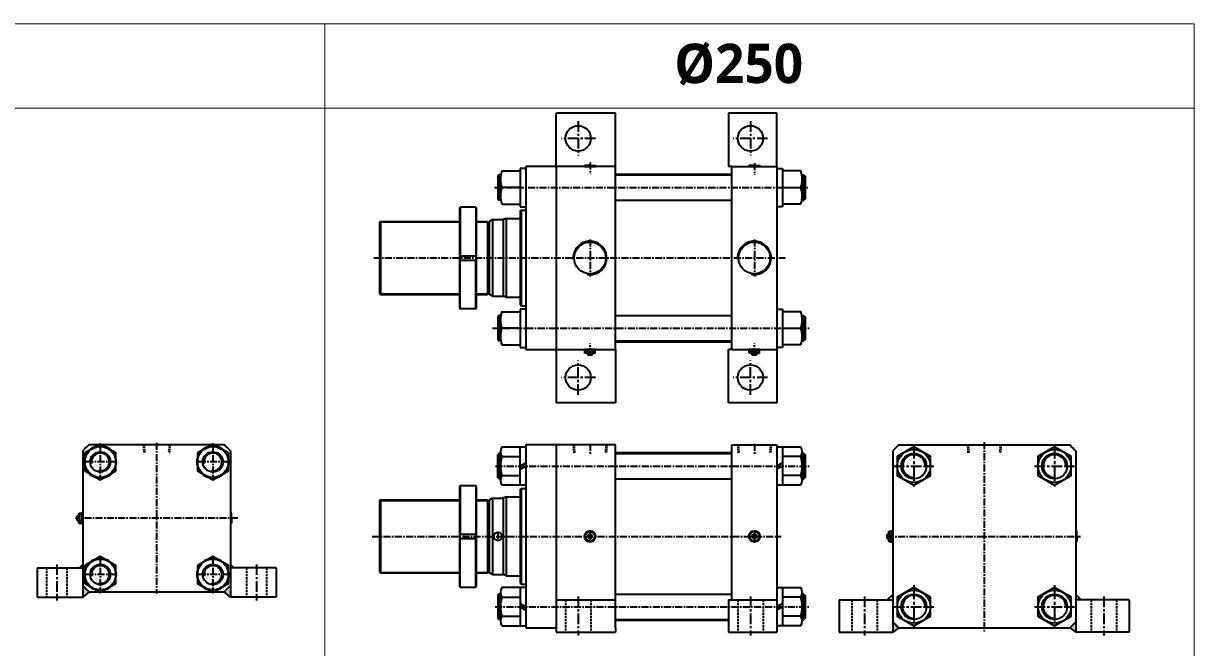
# Model space of a CAD drawing. Extents: x -819 to 29893, y -8942 to 3511.
# Drawn here: x 5022 to 7103, y 1047 to 2156 of the extents above; entities that cross this region are included whole.
import ezdxf

# ---------------------------------------------------------------- set-up
doc = ezdxf.new("R2010")
doc.units = 0
doc.header["$LTSCALE"] = 10
doc.header["$MEASUREMENT"] = 0
for name, pattern in [('CENTER', [2, 1.25, -0.25, 0.25, -0.25]), ('CENTERX2', [4, 2.5, -0.5, 0.5, -0.5]), ('HIDDEN', [0.375, 0.25, -0.125]), ('HIDDENX2', [0.75, 0.5, -0.25])]:
    doc.linetypes.add(name, pattern=pattern)
doc.layers.get('0').update_dxf_attribs({"linetype": 'CONTINUOUS'})
for name, color, linetype in [('CEN', 1, 'CENTERX2'), ('HID', 2, 'HIDDENX2'), ('ML', 7, 'CONTINUOUS')]:
    doc.layers.add(name, color=color, linetype=linetype)
doc.styles.add('문자', font='romans.shx')

msp = doc.modelspace()

# ---------------------------------------------------------------- hatches: boundary and pattern name
at = {"layer": 'ML'}
h = msp.add_hatch(color=256, dxfattribs=at)
h.paths.add_polyline_path([(5389.7, 1194.6), (5389.7, 1188.6), (5395.7, 1188.6)])
h.paths.add_polyline_path([(5389.7, 1156.9, -0.022376), (5378.5, 1145.6), (5389.7, 1136.6)])
h.paths.add_polyline_path([(5127.7, 1156.9), (5127.7, 1136.6), (5138.9, 1145.6, -0.022376)])
h.paths.add_polyline_path([(5127.7, 1194.6), (5121.7, 1188.6), (5127.7, 1188.6)])
h = msp.add_hatch(color=256, dxfattribs=at)
h.paths.add_polyline_path([(6891.6, 1141.3), (6891.6, 1131.3), (6901.6, 1131.3)])
h.paths.add_polyline_path([(6891.6, 1092.3, -0.01671), (6881.1, 1081.8), (6891.6, 1074.3)])
h.paths.add_polyline_path([(6577.1, 1081.8, -0.01671), (6566.6, 1092.3), (6566.6, 1074.3)])
h.paths.add_polyline_path([(6566.6, 1141.3), (6556.6, 1131.3), (6566.6, 1131.3)])

# ---------------------------------------------------------------- linework, layer by layer
at = {"layer": 'CEN', "color": 1, "linetype": 'CENTER', "ltscale": 1.5}
for p, q in [((6007.7, 1982.1), (6007.7, 1921.1)), ((6313.7, 1982.1), (6313.7, 1921.1)), ((6038.2, 1951.6), (5977.2, 1951.6)), ((6344.2, 1951.6), (6283.2, 1951.6)), ((6007.7, 1496.1), (6007.7, 1557.1)), ((6313.7, 1496.1), (6313.7, 1557.1)), ((6038.2, 1526.6), (5977.2, 1526.6)), ((6344.2, 1526.6), (6283.2, 1526.6)), ((5081.2, 1194.6), (5081.2, 1130.6)), ((5436.2, 1194.6), (5436.2, 1130.6)), ((6007.7, 1137.3), (6007.7, 1068.3)), ((6313.7, 1137.3), (6313.7, 1068.3)), ((6516.6, 1137.3), (6516.6, 1068.3)), ((6941.6, 1137.3), (6941.6, 1068.3))]:
    msp.add_line(p, q, dxfattribs=at)
at = {"layer": 'CEN', "color": 7, "linetype": 'Continuous', "ltscale": 1.5}
msp.add_line((6274.7, 1131.3), (6274.7, 1074.3), dxfattribs=at)
at = {"layer": 'HID', "color": 6, "linetype": 'HIDDEN', "ltscale": 1.5}
for p, q in [((5063.2, 1188.6), (5063.2, 1136.6)), ((5099.2, 1188.6), (5099.2, 1136.6)), ((5418.2, 1188.6), (5418.2, 1136.6)), ((5454.2, 1188.6), (5454.2, 1136.6)), ((5985.2, 1131.3), (5985.2, 1074.3)), ((6030.2, 1131.3), (6030.2, 1074.3)), ((6291.2, 1131.3), (6291.2, 1074.3)), ((6336.2, 1131.3), (6336.2, 1074.3)), ((6494.1, 1131.3), (6494.1, 1074.3)), ((6539.1, 1131.3), (6539.1, 1074.3)), ((6919.1, 1131.3), (6919.1, 1074.3)), ((6964.1, 1131.3), (6964.1, 1074.3))]:
    msp.add_line(p, q, dxfattribs=at)
at = {"layer": 'ML'}
for p, q in [((6073.7, 1996.6), (5968.7, 1996.6)), ((5968.7, 1901.6), (5968.7, 1996.6)), ((6073.7, 1901.6), (6073.7, 1996.6)), ((6360.7, 1996.6), (6274.7, 1996.6)), ((6274.7, 1996.6), (6274.7, 1901.6)), ((6360.7, 1901.6), (6360.7, 1996.6)), ((5872.2, 1893.6), (5904.7, 1893.6)), ((5904.7, 1898.1), (5904.7, 1830.1)), ((5914.7, 1898.1), (5904.7, 1898.1)), ((6073.7, 1901.6), (5914.7, 1901.6)), ((5914.7, 1901.6), (5914.7, 1576.6)), ((5968.7, 1901.6), (5968.7, 1576.6)), ((6018.7, 1902.6), (6019.7, 1903.6)), ((6018.7, 1902.6), (6018.7, 1901.6)), ((6018.7, 1902.6), (6024.3, 1902.6)), ((6018.7, 1901.6), (6038.7, 1901.6)), ((6018.7, 1901.6), (6038.7, 1901.6)), ((6028.7, 1903.6), (6019.7, 1903.6)), ((6024.3, 1903.6), (6024.3, 1901.6)), ((6028.7, 1903.6), (6037.7, 1903.6)), ((6033, 1903.6), (6033, 1901.6)), ((6038.7, 1902.6), (6033, 1902.6)), ((6038.7, 1902.6), (6037.7, 1903.6)), ((6038.7, 1902.6), (6038.7, 1901.6)), ((6073.7, 1576.6), (6073.7, 1901.6)), ((6280.7, 1901.6), (6274.7, 1901.6)), ((6280.7, 1576.6), (6280.7, 1901.6)), ((6280.7, 1901.6), (6360.7, 1901.6)), ((6310.7, 1902.6), (6311.7, 1903.6)), ((6310.7, 1902.6), (6310.7, 1901.6)), ((6310.7, 1902.6), (6316.3, 1902.6)), ((6310.7, 1901.6), (6330.7, 1901.6)), ((6310.7, 1901.6), (6330.7, 1901.6)), ((6320.7, 1903.6), (6311.7, 1903.6)), ((6316.3, 1903.6), (6316.3, 1901.6)), ((6320.7, 1903.6), (6329.7, 1903.6)), ((6325, 1903.6), (6325, 1901.6)), ((6330.7, 1902.6), (6325, 1902.6)), ((6330.7, 1902.6), (6329.7, 1903.6)), ((6330.7, 1902.6), (6330.7, 1901.6)), ((6360.7, 1901.6), (6360.7, 1576.6)), ((6360.7, 1898.1), (6370.7, 1898.1)), ((6370.7, 1898.1), (6370.7, 1830.1)), ((6403.2, 1893.6), (6370.7, 1893.6)), ((5866.9, 1886.6), (5864.7, 1884.4)), ((5864.7, 1884.4), (5864.7, 1843.9)), ((5866.9, 1886.6), (5866.9, 1841.6)), ((5870.4, 1886.6), (5866.9, 1886.6)), ((5869.7, 1878.9), (5869.7, 1849.4)), ((6073.7, 1888.1), (6280.7, 1888.1)), ((6405, 1886.6), (6408.4, 1886.6)), ((6405.7, 1878.9), (6405.7, 1849.4)), ((6408.4, 1886.6), (6408.4, 1841.6)), ((6408.4, 1886.6), (6410.7, 1884.4)), ((6410.7, 1884.4), (6410.7, 1843.9)), ((5904.7, 1864.1), (5872.2, 1864.1)), ((6370.7, 1864.1), (6403.2, 1864.1)), ((5864.7, 1843.9), (5866.9, 1841.6)), ((5870.4, 1841.6), (5866.9, 1841.6)), ((5872.2, 1834.7), (5904.7, 1834.7)), ((6403.2, 1834.7), (6370.7, 1834.7)), ((6405, 1841.6), (6408.4, 1841.6)), ((6410.7, 1843.9), (6408.4, 1841.6)), ((5796.8, 1828.1), (5797.8, 1829.1)), ((5796.8, 1828.1), (5796.8, 1650.1)), ((5797.8, 1829.1), (5797.8, 1743.1)), ((5825.8, 1829.1), (5797.8, 1829.1)), ((5825.8, 1829.1), (5825.8, 1743.1)), ((5825.8, 1829.1), (5826.8, 1828.1)), ((5826.8, 1650.1), (5826.8, 1828.1)), ((5904.7, 1830.1), (5914.7, 1830.1)), ((5904.7, 1822.6), (5906.2, 1824.1)), ((5904.7, 1822.6), (5904.7, 1655.6)), ((5906.2, 1824.1), (5906.2, 1654.1)), ((5906.2, 1824.1), (5914.7, 1824.1)), ((6370.7, 1830.1), (6360.7, 1830.1)), ((5654.7, 1802.6), (5656.2, 1804.1)), ((5654.7, 1802.6), (5654.7, 1675.6)), ((5656.2, 1804.1), (5656.2, 1674.1)), ((5656.2, 1804.1), (5796.8, 1804.1)), ((5826.8, 1804.1), (5846.7, 1804.1)), ((5846.7, 1804.1), (5846.7, 1674.1)), ((5846.7, 1802.6), (5849.7, 1802.6)), ((5855.7, 1807.1), (5849.7, 1803.7)), ((5849.7, 1803.7), (5849.7, 1674.6)), ((5855.7, 1807.1), (5855.7, 1671.1)), ((5855.7, 1807.1), (5874.7, 1807.1)), ((5879.7, 1809.1), (5874.7, 1807.1)), ((5874.7, 1807.1), (5874.7, 1671.1)), ((5879.7, 1809.1), (5879.7, 1669.1)), ((5879.7, 1809.1), (5904.7, 1809.1)), ((5796.8, 1743.1), (5826.8, 1743.1)), ((5796.8, 1735.1), (5826.8, 1735.1)), ((5797.8, 1649.1), (5797.8, 1735.1)), ((5825.8, 1649.1), (5825.8, 1735.1)), ((5654.7, 1675.6), (5656.2, 1674.1)), ((5656.2, 1674.1), (5796.8, 1674.1)), ((5826.8, 1674.1), (5846.7, 1674.1)), ((5846.7, 1675.6), (5849.7, 1675.6)), ((5855.7, 1671.1), (5849.7, 1674.6)), ((5855.7, 1671.1), (5874.7, 1671.1)), ((5879.7, 1669.1), (5874.7, 1671.1)), ((5879.7, 1669.1), (5904.7, 1669.1)), ((5796.8, 1650.1), (5797.8, 1649.1)), ((5797.8, 1649.1), (5825.8, 1649.1)), ((5825.8, 1649.1), (5826.8, 1650.1)), ((5904.7, 1655.6), (5906.2, 1654.1)), ((5904.7, 1648.1), (5904.7, 1580.1)), ((5914.7, 1648.1), (5904.7, 1648.1)), ((5906.2, 1654.1), (5914.7, 1654.1)), ((6360.7, 1648.1), (6370.7, 1648.1)), ((6370.7, 1648.1), (6370.7, 1580.1)), ((5866.9, 1636.6), (5864.7, 1634.4)), ((5864.7, 1634.4), (5864.7, 1593.9)), ((5866.9, 1636.6), (5866.9, 1591.6)), ((5870.4, 1636.6), (5866.9, 1636.6)), ((5869.7, 1628.9), (5869.7, 1599.4)), ((5872.2, 1643.6), (5904.7, 1643.6)), ((6403.2, 1643.6), (6370.7, 1643.6)), ((6405, 1636.6), (6408.4, 1636.6)), ((6405.7, 1628.9), (6405.7, 1599.4)), ((6408.4, 1636.6), (6408.4, 1591.6)), ((6408.4, 1636.6), (6410.7, 1634.4)), ((6410.7, 1634.4), (6410.7, 1593.9)), ((5904.7, 1614.1), (5872.2, 1614.1)), ((6370.7, 1614.1), (6403.2, 1614.1)), ((5864.7, 1593.9), (5866.9, 1591.6)), ((5870.4, 1591.6), (5866.9, 1591.6)), ((5872.2, 1584.7), (5904.7, 1584.7)), ((6073.7, 1590.1), (6280.7, 1590.1)), ((6403.2, 1584.7), (6370.7, 1584.7)), ((6405, 1591.6), (6408.4, 1591.6)), ((6410.7, 1593.9), (6408.4, 1591.6)), ((5904.7, 1580.1), (5914.7, 1580.1)), ((5914.7, 1576.6), (6073.7, 1576.6)), ((5968.7, 1576.6), (5968.7, 1481.6)), ((6018.7, 1575.1), (6018.7, 1576.6)), ((6038.7, 1576.6), (6018.7, 1576.6)), ((6019.2, 1574.6), (6018.7, 1575.1)), ((6019.2, 1574.6), (6028.7, 1574.6)), ((6019.7, 1570.1), (6019.7, 1574.6)), ((6020.2, 1569.6), (6019.7, 1570.1)), ((6037.7, 1570.1), (6019.7, 1570.1)), ((6028.7, 1569.6), (6020.2, 1569.6)), ((6021, 1570.1), (6021, 1574.6)), ((6024.7, 1567.2), (6024.7, 1569.6)), ((6032.7, 1567.2), (6024.7, 1567.2)), ((6025.2, 1566.6), (6024.7, 1567.2)), ((6025, 1570.1), (6025, 1574.6)), ((6032.1, 1566.6), (6025.2, 1566.6)), ((6038.2, 1574.6), (6028.7, 1574.6)), ((6037.2, 1569.6), (6028.7, 1569.6)), ((6032.7, 1567.2), (6032.1, 1566.6)), ((6032.3, 1570.1), (6032.3, 1574.6)), ((6032.7, 1569.6), (6032.7, 1567.2)), ((6036.4, 1570.1), (6036.4, 1574.6)), ((6037.2, 1569.6), (6037.7, 1570.1)), ((6037.7, 1570.1), (6037.7, 1574.6)), ((6038.2, 1574.6), (6038.7, 1575.1)), ((6038.7, 1575.1), (6038.7, 1576.6)), ((6073.7, 1576.6), (6073.7, 1481.6)), ((6274.7, 1481.6), (6274.7, 1576.6)), ((6280.7, 1576.6), (6274.7, 1576.6)), ((6280.7, 1576.6), (6360.7, 1576.6)), ((6310.7, 1575.1), (6310.7, 1576.6)), ((6330.7, 1576.6), (6310.7, 1576.6)), ((6311.2, 1574.6), (6310.7, 1575.1)), ((6311.2, 1574.6), (6320.7, 1574.6)), ((6311.7, 1570.1), (6311.7, 1574.6)), ((6312.2, 1569.6), (6311.7, 1570.1)), ((6329.7, 1570.1), (6311.7, 1570.1)), ((6320.7, 1569.6), (6312.2, 1569.6)), ((6313, 1570.1), (6313, 1574.6)), ((6316.7, 1567.2), (6316.7, 1569.6)), ((6324.7, 1567.2), (6316.7, 1567.2)), ((6317.2, 1566.6), (6316.7, 1567.2)), ((6317, 1570.1), (6317, 1574.6)), ((6324.1, 1566.6), (6317.2, 1566.6)), ((6330.2, 1574.6), (6320.7, 1574.6)), ((6329.2, 1569.6), (6320.7, 1569.6)), ((6324.7, 1567.2), (6324.1, 1566.6)), ((6324.3, 1570.1), (6324.3, 1574.6)), ((6324.7, 1569.6), (6324.7, 1567.2)), ((6328.4, 1570.1), (6328.4, 1574.6)), ((6329.2, 1569.6), (6329.7, 1570.1)), ((6329.7, 1570.1), (6329.7, 1574.6)), ((6330.2, 1574.6), (6330.7, 1575.1)), ((6330.7, 1575.1), (6330.7, 1576.6)), ((6370.7, 1580.1), (6360.7, 1580.1)), ((6360.7, 1576.6), (6360.7, 1481.6)), ((6073.7, 1481.6), (5968.7, 1481.6)), ((6360.7, 1481.6), (6274.7, 1481.6)), ((5127.7, 1396.4), (5127.7, 1156.9)), ((5127.7, 1396.4), (5127.7, 1136.6)), ((5138.9, 1407.6), (5157.4, 1407.6)), ((5160, 1407.6), (5357.4, 1407.6)), ((5360, 1407.6), (5378.5, 1407.6)), ((5389.7, 1396.4), (5389.7, 1156.9)), ((5389.7, 1396.4), (5389.7, 1136.6)), ((5869.7, 1343.8), (5869.7, 1394.8)), ((5872.2, 1403.3), (5914.7, 1403.3)), ((5904.7, 1335.3), (5904.7, 1403.3)), ((6073.7, 1406.8), (5914.7, 1406.8)), ((5914.7, 1406.8), (5914.7, 1081.8)), ((5968.7, 1406.8), (5968.7, 1081.8)), ((6073.7, 1406.8), (5968.7, 1406.8)), ((6073.7, 1081.8), (6073.7, 1406.8)), ((6280.7, 1131.3), (6280.7, 1406.8)), ((6280.7, 1406.8), (6360.7, 1406.8)), ((6360.7, 1406.8), (6360.7, 1081.8)), ((6360.7, 1403.3), (6403.2, 1403.3)), ((6370.7, 1403.3), (6370.7, 1335.3)), ((6405.7, 1394.8), (6405.7, 1343.8)), ((6566.6, 1396.3), (6566.6, 1092.3)), ((6566.6, 1396.3), (6566.6, 1074.3)), ((6577.1, 1406.8), (6881.1, 1406.8)), ((6891.6, 1396.3), (6891.6, 1092.3)), ((6891.6, 1396.3), (6891.6, 1074.3)), ((5864.7, 1389.5), (5866.9, 1391.8)), ((5864.7, 1349), (5864.7, 1389.5)), ((5866.9, 1346.8), (5866.9, 1391.8)), ((5869.7, 1391.8), (5866.9, 1391.8)), ((5872.2, 1386.3), (5904.7, 1386.3)), ((5904.7, 1369.3), (5914.7, 1375.1)), ((6073.7, 1393.3), (6280.7, 1393.3)), ((6370.7, 1375.1), (6360.7, 1369.3)), ((6403.2, 1386.3), (6370.7, 1386.3)), ((6405.7, 1391.8), (6408.4, 1391.8)), ((6408.4, 1391.8), (6408.4, 1346.8)), ((6408.4, 1391.8), (6410.7, 1389.5)), ((6410.7, 1389.5), (6410.7, 1349)), ((5904.7, 1363.5), (5914.7, 1369.3)), ((6370.7, 1369.3), (6360.7, 1363.5)), ((5796.8, 1333.3), (5797.8, 1334.3)), ((5796.8, 1333.3), (5796.8, 1155.3)), ((5825.8, 1334.3), (5797.8, 1334.3)), ((5797.8, 1334.3), (5797.8, 1248.3)), ((5825.8, 1334.3), (5826.8, 1333.3)), ((5825.8, 1334.3), (5825.8, 1248.3)), ((5826.8, 1155.3), (5826.8, 1333.3)), ((5866.9, 1346.8), (5864.7, 1349)), ((5869.7, 1346.8), (5866.9, 1346.8)), ((5872.2, 1352.3), (5904.7, 1352.3)), ((5914.7, 1335.3), (5872.2, 1335.3)), ((6403.2, 1335.3), (6360.7, 1335.3)), ((6403.2, 1352.3), (6370.7, 1352.3)), ((6405.7, 1346.8), (6408.4, 1346.8)), ((6410.7, 1349), (6408.4, 1346.8)), ((5855.7, 1312.3), (5849.7, 1308.8)), ((5855.7, 1312.3), (5874.7, 1312.3)), ((5855.7, 1312.3), (5855.7, 1176.3)), ((5879.7, 1314.3), (5874.7, 1312.3)), ((5874.7, 1312.3), (5874.7, 1176.3)), ((5879.7, 1314.3), (5879.7, 1174.3)), ((5879.7, 1314.3), (5904.7, 1314.3)), ((5904.7, 1327.8), (5906.2, 1329.3)), ((5904.7, 1327.8), (5904.7, 1160.8)), ((5906.2, 1329.3), (5906.2, 1159.3)), ((5906.2, 1329.3), (5914.7, 1329.3)), ((5654.7, 1307.8), (5656.2, 1309.3)), ((5654.7, 1307.8), (5654.7, 1180.8)), ((5656.2, 1309.3), (5796.8, 1309.3)), ((5656.2, 1309.3), (5656.2, 1179.3)), ((5826.8, 1309.3), (5846.7, 1309.3)), ((5846.7, 1309.3), (5846.7, 1179.3)), ((5846.7, 1307.8), (5849.7, 1307.8)), ((5849.7, 1308.8), (5849.7, 1179.8)), ((5117.7, 1280.1), (5118.3, 1280.6)), ((5117.7, 1273.2), (5117.7, 1280.1)), ((5118.3, 1272.6), (5117.7, 1273.2)), ((5118.3, 1272.6), (5118.3, 1280.6)), ((5118.3, 1280.6), (5120.7, 1280.6)), ((5120.7, 1272.6), (5118.3, 1272.6)), ((5120.7, 1285.1), (5121.2, 1285.6)), ((5120.7, 1276.6), (5120.7, 1285.1)), ((5120.7, 1268.1), (5120.7, 1276.6)), ((5121.2, 1285.6), (5125.7, 1285.6)), ((5121.2, 1267.6), (5121.2, 1285.6)), ((5121.2, 1284.3), (5125.7, 1284.3)), ((5121.2, 1280.3), (5125.7, 1280.3)), ((5121.2, 1273), (5125.7, 1273)), ((5125.7, 1286.1), (5126.2, 1286.6)), ((5125.7, 1286.1), (5125.7, 1276.6)), ((5125.7, 1267.1), (5125.7, 1276.6)), ((5126.2, 1286.6), (5127.7, 1286.6)), ((5127.7, 1266.6), (5127.7, 1286.6)), ((5127.7, 1284.6), (5127.7, 1268.6)), ((5389.7, 1286.6), (5389.7, 1266.6)), ((5389.7, 1286.6), (5389.7, 1266.6)), ((5389.7, 1286.6), (5389.7, 1266.6)), ((5390.7, 1286.6), (5389.7, 1286.6)), ((5391.7, 1281), (5389.7, 1281)), ((5391.7, 1272.3), (5389.7, 1272.3)), ((5390.7, 1286.6), (5391.7, 1285.6)), ((5390.7, 1286.6), (5390.7, 1281)), ((5390.7, 1266.6), (5390.7, 1272.3)), ((5391.7, 1276.6), (5391.7, 1285.6)), ((5391.7, 1276.6), (5391.7, 1267.6)), ((5120.7, 1268.1), (5121.2, 1267.6)), ((5121.2, 1268.9), (5125.7, 1268.9)), ((5121.2, 1267.6), (5125.7, 1267.6)), ((5125.7, 1267.1), (5126.2, 1266.6)), ((5126.2, 1266.6), (5127.7, 1266.6)), ((5390.7, 1266.6), (5389.7, 1266.6)), ((5390.7, 1266.6), (5391.7, 1267.6)), ((6025, 1252), (6021, 1247.9)), ((6032.3, 1252), (6036.4, 1247.9)), ((6317, 1252), (6313, 1247.9)), ((6324.3, 1252), (6328.4, 1247.9)), ((6559.6, 1252.8), (6560.1, 1253.3)), ((6559.6, 1244.3), (6559.6, 1252.8)), ((6560.1, 1253.3), (6564.6, 1253.3)), ((6560.1, 1235.3), (6560.1, 1253.3)), ((6560.1, 1252), (6564.6, 1252)), ((6564.6, 1253.8), (6565.1, 1254.3)), ((6564.6, 1253.8), (6564.6, 1244.3)), ((6565.1, 1254.3), (6566.6, 1254.3)), ((6566.6, 1234.3), (6566.6, 1254.3)), ((6566.6, 1252.3), (6566.6, 1236.3)), ((6891.6, 1254.3), (6891.6, 1234.3)), ((6891.6, 1254.3), (6891.6, 1234.3)), ((6891.6, 1254.3), (6891.6, 1234.3)), ((6892.6, 1254.3), (6891.6, 1254.3)), ((6893.6, 1248.7), (6891.6, 1248.7)), ((6892.6, 1254.3), (6893.6, 1253.3)), ((6892.6, 1254.3), (6892.6, 1248.7)), ((6893.6, 1244.3), (6893.6, 1253.3)), ((5796.8, 1248.3), (5826.8, 1248.3)), ((5796.8, 1240.3), (5826.8, 1240.3)), ((5797.8, 1154.3), (5797.8, 1240.3)), ((5825.8, 1154.3), (5825.8, 1240.3)), ((6021, 1240.7), (6025, 1236.6)), ((6036.4, 1240.7), (6032.3, 1236.6)), ((6313, 1240.7), (6317, 1236.6)), ((6328.4, 1240.7), (6324.3, 1236.6)), ((6556.6, 1247.8), (6557.1, 1248.3)), ((6556.6, 1240.8), (6556.6, 1247.8)), ((6557.1, 1240.3), (6556.6, 1240.8)), ((6557.1, 1240.3), (6557.1, 1248.3)), ((6557.1, 1248.3), (6559.6, 1248.3)), ((6559.6, 1240.3), (6557.1, 1240.3)), ((6559.6, 1235.8), (6559.6, 1244.3)), ((6559.6, 1235.8), (6560.1, 1235.3)), ((6560.1, 1247.9), (6564.6, 1247.9)), ((6560.1, 1240.7), (6564.6, 1240.7)), ((6560.1, 1236.6), (6564.6, 1236.6)), ((6560.1, 1235.3), (6564.6, 1235.3)), ((6564.6, 1234.8), (6564.6, 1244.3)), ((6564.6, 1234.8), (6565.1, 1234.3)), ((6565.1, 1234.3), (6566.6, 1234.3)), ((6893.6, 1239.9), (6891.6, 1239.9)), ((6892.6, 1234.3), (6891.6, 1234.3)), ((6892.6, 1234.3), (6892.6, 1239.9)), ((6892.6, 1234.3), (6893.6, 1235.3)), ((6893.6, 1244.3), (6893.6, 1235.3)), ((5046.2, 1188.6), (5127.7, 1188.6)), ((5046.2, 1188.6), (5046.2, 1136.6)), ((5127.7, 1194.6), (5121.7, 1188.6)), ((5389.7, 1194.6), (5395.7, 1188.6)), ((5471.2, 1188.6), (5389.7, 1188.6)), ((5471.2, 1188.6), (5471.2, 1136.6)), ((5654.7, 1180.8), (5656.2, 1179.3)), ((5656.2, 1179.3), (5796.8, 1179.3)), ((5826.8, 1179.3), (5846.7, 1179.3)), ((5846.7, 1180.8), (5849.7, 1180.8)), ((5855.7, 1176.3), (5849.7, 1179.8)), ((5855.7, 1176.3), (5874.7, 1176.3)), ((5879.7, 1174.3), (5874.7, 1176.3)), ((5879.7, 1174.3), (5904.7, 1174.3)), ((5138.9, 1145.6), (5127.7, 1136.6)), ((5138.9, 1145.6), (5157.4, 1145.6)), ((5160, 1145.6), (5357.4, 1145.6)), ((5360, 1145.6), (5378.5, 1145.6)), ((5389.7, 1136.6), (5378.5, 1145.6)), ((5796.8, 1155.3), (5797.8, 1154.3)), ((5797.8, 1154.3), (5825.8, 1154.3)), ((5825.8, 1154.3), (5826.8, 1155.3)), ((5869.7, 1144.8), (5869.7, 1093.8)), ((5914.7, 1153.3), (5872.2, 1153.3)), ((5904.7, 1160.8), (5906.2, 1159.3)), ((5904.7, 1153.3), (5904.7, 1085.3)), ((5906.2, 1159.3), (5914.7, 1159.3)), ((6360.7, 1153.3), (6403.2, 1153.3)), ((6370.7, 1153.3), (6370.7, 1085.3)), ((6405.7, 1144.8), (6405.7, 1093.8)), ((5046.2, 1136.6), (5127.7, 1136.6)), ((5471.2, 1136.6), (5389.7, 1136.6)), ((5866.9, 1141.8), (5864.7, 1139.5)), ((5864.7, 1139.5), (5864.7, 1099)), ((5866.9, 1141.8), (5866.9, 1096.8)), ((5869.7, 1141.8), (5866.9, 1141.8)), ((5872.2, 1136.3), (5904.7, 1136.3)), ((5904.7, 1125.1), (5914.7, 1119.3)), ((5968.7, 1131.3), (6073.7, 1131.3)), ((6274.7, 1131.3), (6360.7, 1131.3)), ((6370.7, 1125.1), (6360.7, 1119.3)), ((6403.2, 1136.3), (6370.7, 1136.3)), ((6405.7, 1141.8), (6408.4, 1141.8)), ((6408.4, 1141.8), (6408.4, 1096.8)), ((6408.4, 1141.8), (6410.7, 1139.5)), ((6410.7, 1139.5), (6410.7, 1099)), ((6471.6, 1131.3), (6471.6, 1074.3)), ((6471.6, 1131.3), (6566.6, 1131.3)), ((6566.6, 1141.3), (6556.6, 1131.3)), ((6901.6, 1131.3), (6891.6, 1141.3)), ((6986.6, 1131.3), (6891.6, 1131.3)), ((6986.6, 1131.3), (6986.6, 1074.3)), ((5904.7, 1119.3), (5914.7, 1113.5)), ((6370.7, 1119.3), (6360.7, 1113.5)), ((5864.7, 1099), (5866.9, 1096.8)), ((5869.7, 1096.8), (5866.9, 1096.8)), ((5872.2, 1102.3), (5904.7, 1102.3)), ((5872.2, 1085.3), (5914.7, 1085.3)), ((6073.7, 1095.3), (6274.7, 1095.3)), ((6403.2, 1085.3), (6360.7, 1085.3)), ((6403.2, 1102.3), (6370.7, 1102.3)), ((6405.7, 1096.8), (6408.4, 1096.8)), ((6410.7, 1099), (6408.4, 1096.8)), ((5914.7, 1081.8), (5968.7, 1081.8)), ((5968.7, 1081.8), (5968.7, 1074.3)), ((5968.7, 1074.3), (6073.7, 1074.3)), ((6073.7, 1081.8), (6073.7, 1074.3)), ((6274.7, 1074.3), (6360.7, 1074.3)), ((6360.7, 1081.8), (6360.7, 1074.3)), ((6471.6, 1074.3), (6566.6, 1074.3)), ((6577.1, 1081.8), (6566.6, 1074.3)), ((6577.1, 1081.8), (6881.1, 1081.8)), ((6881.1, 1081.8), (6891.6, 1074.3)), ((6986.6, 1074.3), (6891.6, 1074.3))]:
    msp.add_line(p, q, dxfattribs=at)
at = {"layer": 'ML', "color": 2}
for p, q in [((6019.2, 1903.1), (6019.2, 1901.6)), ((6026.2, 1901.6), (6024.3, 1903.6)), ((6031.1, 1901.6), (6033, 1903.6)), ((6038.2, 1903.1), (6038.2, 1901.6)), ((6311.2, 1903.1), (6311.2, 1901.6)), ((6318.2, 1901.6), (6316.3, 1903.6)), ((6323.1, 1901.6), (6325, 1903.6)), ((6330.2, 1903.1), (6330.2, 1901.6)), ((5655.2, 1803.1), (5796.8, 1803.1)), ((5826.8, 1803.1), (5846.7, 1803.1)), ((5655.2, 1675.1), (5796.8, 1675.1)), ((5826.8, 1675.1), (5846.7, 1675.1)), ((5864.7, 1634.4), (5870, 1634.4)), ((6410.7, 1634.4), (6405.3, 1634.4)), ((5864.7, 1593.9), (5870, 1593.9)), ((6410.7, 1593.9), (6405.3, 1593.9)), ((6019.2, 1574.6), (6019.2, 1576.6)), ((6025.2, 1566.6), (6025.2, 1569.6)), ((6032.1, 1566.6), (6032.1, 1569.6)), ((6038.2, 1574.6), (6038.2, 1576.6)), ((6311.2, 1574.6), (6311.2, 1576.6)), ((6317.2, 1566.6), (6317.2, 1569.6)), ((6324.1, 1566.6), (6324.1, 1569.6)), ((6330.2, 1574.6), (6330.2, 1576.6)), ((5864.7, 1389.5), (5869.7, 1389.5)), ((6410.7, 1389.5), (6405.7, 1389.5)), ((5864.7, 1349), (5869.7, 1349)), ((6410.7, 1349), (6405.7, 1349)), ((5655.2, 1308.3), (5796.8, 1308.3)), ((5826.8, 1308.3), (5846.7, 1308.3)), ((5117.7, 1280.1), (5120.7, 1280.1)), ((5117.7, 1273.2), (5120.7, 1273.2)), ((5125.7, 1286.1), (5127.7, 1286.1)), ((5391.2, 1286.1), (5389.7, 1286.1)), ((5389.7, 1279.1), (5391.7, 1281)), ((5389.7, 1274.2), (5391.7, 1272.3)), ((5125.7, 1267.1), (5127.7, 1267.1)), ((5391.2, 1267.1), (5389.7, 1267.1)), ((6564.6, 1253.8), (6566.6, 1253.8)), ((6893.1, 1253.8), (6891.6, 1253.8)), ((6891.6, 1246.7), (6893.6, 1248.7)), ((6556.6, 1247.8), (6559.6, 1247.8)), ((6556.6, 1240.8), (6559.6, 1240.8)), ((6564.6, 1234.8), (6566.6, 1234.8)), ((6891.6, 1241.9), (6893.6, 1239.9)), ((6893.1, 1234.8), (6891.6, 1234.8)), ((5655.2, 1180.3), (5796.8, 1180.3)), ((5826.8, 1180.3), (5846.7, 1180.3)), ((5864.7, 1139.5), (5869.7, 1139.5)), ((6410.7, 1139.5), (6405.7, 1139.5)), ((5864.7, 1099), (5869.7, 1099)), ((6410.7, 1099), (6405.7, 1099))]:
    msp.add_line(p, q, dxfattribs=at)
at = {"layer": 'ML', "color": 1, "linetype": 'CENTER'}
for p, q in [((6028.7, 1908.5), (6028.7, 1888.1)), ((6320.7, 1907.3), (6320.7, 1886.9)), ((5858.9, 1864.1), (6415.7, 1864.1)), ((6028.7, 1771.9), (6028.7, 1706.4)), ((6320.7, 1771.9), (6320.7, 1706.4)), ((5644.4, 1739.1), (6375.6, 1739.1)), ((5855.7, 1614.1), (6418.2, 1614.1)), ((6028.7, 1566.3), (6028.7, 1587.1)), ((6320.7, 1566.3), (6320.7, 1587.1)), ((5158.7, 1408.5), (5158.7, 1344.8)), ((5258.7, 1410.7), (5258.7, 1143.1)), ((5358.7, 1408.5), (5358.7, 1344.8)), ((6028.7, 1408.7), (6028.7, 1388.4)), ((6320.7, 1408.7), (6320.7, 1388.4)), ((6729.1, 1411.9), (6729.1, 1075.3)), ((5186.3, 1376.6), (5131.1, 1376.6)), ((5386.3, 1376.6), (5331.1, 1376.6)), ((5860.6, 1369.3), (6420.4, 1369.3)), ((5402.8, 1276.6), (5114.6, 1276.6)), ((5865.2, 1252.5), (5865.2, 1236)), ((6028.7, 1255.3), (6028.7, 1233.3)), ((6320.7, 1255.3), (6320.7, 1233.3)), ((5641.9, 1244.3), (6368.2, 1244.3)), ((6556.1, 1244.3), (6900.2, 1244.3)), ((5158.7, 1208.5), (5158.7, 1144.8)), ((5358.7, 1208.5), (5358.7, 1144.8)), ((5186.3, 1176.6), (5131.1, 1176.6)), ((5386.3, 1176.6), (5331.1, 1176.6)), ((5860.1, 1119.3), (6418.2, 1119.3))]:
    msp.add_line(p, q, dxfattribs=at)
at = {"layer": 'ML', "color": 1}
for p, q in [((5864.7, 1884.4), (5870, 1884.4)), ((6410.7, 1884.4), (6405.3, 1884.4)), ((5864.7, 1843.9), (5870, 1843.9)), ((6410.7, 1843.9), (6405.3, 1843.9))]:
    msp.add_line(p, q, dxfattribs=at)
at = {"layer": 'ML', "color": 7, "linetype": 'Continuous'}
for p, q in [((6073.7, 1886.6), (6280.7, 1886.6)), ((6073.7, 1841.6), (6280.7, 1841.6)), ((6073.7, 1636.6), (6280.7, 1636.6)), ((6073.7, 1591.6), (6280.7, 1591.6)), ((6073.7, 1391.8), (6280.7, 1391.8)), ((6073.7, 1346.8), (6280.7, 1346.8)), ((6073.7, 1141.8), (6280.7, 1141.8)), ((6073.7, 1096.8), (6274.7, 1096.8))]:
    msp.add_line(p, q, dxfattribs=at)
at = {"layer": 'ML', "color": 6, "linetype": 'HIDDEN'}
for p, q in [((5234.8, 1407.6), (5236.1, 1392.6)), ((5236.3, 1407.6), (5237.6, 1392.6)), ((5281.1, 1407.6), (5279.8, 1392.6)), ((5282.6, 1407.6), (5281.3, 1392.6)), ((5998.9, 1406.8), (5999.8, 1391.8)), ((6000.3, 1406.8), (6001.3, 1391.8)), ((6057, 1406.8), (6056, 1391.8)), ((6058.5, 1406.8), (6057.5, 1391.8)), ((6290.9, 1406.8), (6291.8, 1391.8)), ((6292.3, 1406.8), (6293.3, 1391.8)), ((6349, 1406.8), (6348, 1391.8)), ((6350.5, 1406.8), (6349.5, 1391.8)), ((6699.3, 1406.8), (6700.2, 1391.8)), ((6700.7, 1406.8), (6701.7, 1391.8)), ((6757.4, 1406.8), (6756.4, 1391.8)), ((6758.9, 1406.8), (6757.9, 1391.8))]:
    msp.add_line(p, q, dxfattribs=at)
at = {"layer": 'ML', "color": 1, "linetype": 'CENTER', "ltscale": 2}
for p, q in [((6604.1, 1407.9), (6604.1, 1330.7)), ((6854.1, 1407.9), (6854.1, 1330.7)), ((6604.1, 1157.9), (6604.1, 1080.7)), ((6854.1, 1157.9), (6854.1, 1080.7))]:
    msp.add_line(p, q, dxfattribs=at)
at = {"layer": 'ML', "color": 1, "linetype": 'CENTER', "ltscale": 1.5}
for p, q in [((6568.6, 1369.3), (6639.5, 1369.3)), ((6818.6, 1369.3), (6889.5, 1369.3)), ((6568.6, 1119.3), (6639.5, 1119.3)), ((6818.6, 1119.3), (6889.5, 1119.3))]:
    msp.add_line(p, q, dxfattribs=at)
at = {"layer": 'ML', "const_width": 1.5}
for points in [[(7102.1, 2005.1), (7102.1, 2155.1), (150, 2155.1)], [(5557.5, 2155.1), (5557.5, 0)], [(0, 2005.1), (5557.5, 2005.1)], [(5557.5, 2005.1), (7102.1, 2005.1)], [(7102.1, 2005.1), (7102.1, 0)]]:
    msp.add_lwpolyline(points, dxfattribs=at)
at = {"layer": 'ML'}
for points in [[(5131.2, 1392.5), (5131.2, 1360.8), (5158.7, 1344.9), (5186.2, 1360.8), (5186.2, 1392.5), (5158.7, 1408.4), (5131.2, 1392.5)], [(5331.2, 1392.5), (5331.2, 1360.8), (5358.7, 1344.9), (5386.2, 1360.8), (5386.2, 1392.5), (5358.7, 1408.4), (5331.2, 1392.5)], [(5131.2, 1192.5), (5131.2, 1160.8), (5158.7, 1144.9), (5186.2, 1160.8), (5186.2, 1192.5), (5158.7, 1208.4), (5131.2, 1192.5)], [(5331.2, 1192.5), (5331.2, 1160.8), (5358.7, 1144.9), (5386.2, 1160.8), (5386.2, 1192.5), (5358.7, 1208.4), (5331.2, 1192.5)]]:
    msp.add_lwpolyline(points, dxfattribs=at)
for points in [[(6604.1, 1403.3), (6574.6, 1386.3), (6574.6, 1352.3), (6604.1, 1335.3), (6633.5, 1352.3), (6633.5, 1386.3)], [(6854.1, 1403.3), (6824.6, 1386.3), (6824.6, 1352.3), (6854.1, 1335.3), (6883.5, 1352.3), (6883.5, 1386.3)], [(6604.1, 1153.3), (6574.6, 1136.3), (6574.6, 1102.3), (6604.1, 1085.3), (6633.5, 1102.3), (6633.5, 1136.3)], [(6854.1, 1153.3), (6824.6, 1136.3), (6824.6, 1102.3), (6854.1, 1085.3), (6883.5, 1102.3), (6883.5, 1136.3)]]:
    msp.add_lwpolyline(points, close=True, dxfattribs=at)
for centre, radius in [((6007.7, 1951.6), 22.5), ((6313.7, 1951.6), 22.5), ((6028.7, 1739.1), 28.3), ((6320.7, 1739.1), 28.3), ((6007.7, 1526.6), 22.5), ((6313.7, 1526.6), 22.5), ((5158.7, 1376.6), 27.5), ((5158.7, 1376.6), 18), ((5358.7, 1376.6), 27.5), ((5358.7, 1376.6), 18), ((6604.1, 1369.3), 29.4), ((6854.1, 1369.3), 29.4), ((6604.1, 1369.3), 22.5), ((6854.1, 1369.3), 22.5), ((5865.2, 1244.3), 7.5), ((6028.7, 1244.3), 10), ((6028.7, 1244.3), 9), ((6028.7, 1244.3), 8.5), ((6320.7, 1244.3), 10), ((6320.7, 1244.3), 9), ((6320.7, 1244.3), 8.5), ((6028.7, 1244.3), 4), ((6320.7, 1244.3), 4), ((5158.7, 1176.6), 27.5), ((5158.7, 1176.6), 18), ((5358.7, 1176.6), 27.5), ((5358.7, 1176.6), 18), ((6604.1, 1119.3), 29.4), ((6854.1, 1119.3), 29.4), ((6604.1, 1119.3), 22.5), ((6854.1, 1119.3), 22.5)]:
    msp.add_circle(centre, radius, dxfattribs=at)
for centre, radius, start, end in [((5914.3, 1878.9), 44.6, 160.7252, 199.2748), ((6361.1, 1878.9), 44.6, 340.7252, 19.2748), ((5914.3, 1849.4), 44.6, 160.7252, 199.2748), ((6361.1, 1849.4), 44.6, 340.7252, 19.2748), ((5914.3, 1628.9), 44.6, 160.7252, 199.2748), ((6361.1, 1628.9), 44.6, 340.7252, 19.2748), ((5914.3, 1599.4), 44.6, 160.7252, 199.2748), ((6361.1, 1599.4), 44.6, 340.7252, 19.2748), ((5258.7, 1276.6), 177.5, 132.4363, 137.5637), ((5158.7, 1376.6), 28.5, 105.1518, 134.8482), ((5158.7, 1376.6), 28.5, 45.1518, 74.8482), ((5358.7, 1376.6), 28.5, 105.1518, 134.8482), ((5358.7, 1376.6), 28.5, 45.1518, 74.8482), ((5258.7, 1276.6), 177.5, 42.4363, 47.5637), ((5885.4, 1394.8), 15.7, 147.2209, 212.7791), ((6390, 1394.8), 15.7, 327.2209, 32.7791), ((6729.1, 1244.3), 222.5, 133.0853, 136.9147), ((6729.1, 1244.3), 222.5, 43.0853, 46.9147), ((5158.7, 1376.6), 28.5, 165.1518, 194.8482), ((5158.7, 1376.6), 28.5, 345.1518, 14.8482), ((5358.7, 1376.6), 28.5, 165.1518, 194.8482), ((5358.7, 1376.6), 28.5, 345.1518, 14.8482), ((5928.7, 1369.3), 59, 163.2682, 196.7318), ((6346.6, 1369.3), 59, 343.2682, 16.7318), ((5158.7, 1376.6), 28.5, 225.1518, 254.8482), ((5158.7, 1376.6), 28.5, 285.1518, 314.8482), ((5358.7, 1376.6), 28.5, 225.1518, 254.8482), ((5358.7, 1376.6), 28.5, 285.1518, 314.8482), ((5885.4, 1343.8), 15.7, 147.2209, 212.7791), ((6390, 1343.8), 15.7, 327.2209, 32.7791), ((5158.7, 1176.6), 28.5, 105.1518, 134.8482), ((5158.7, 1176.6), 28.5, 45.1518, 74.8482), ((5358.7, 1176.6), 28.5, 105.1518, 134.8482), ((5358.7, 1176.6), 28.5, 45.1518, 74.8482), ((5158.7, 1176.6), 28.5, 165.1518, 194.8482), ((5158.7, 1176.6), 28.5, 345.1518, 14.8482), ((5358.7, 1176.6), 28.5, 165.1518, 194.8482), ((5358.7, 1176.6), 28.5, 345.1518, 14.8482), ((5258.7, 1276.6), 177.5, 222.4363, 227.5637), ((5258.7, 1276.6), 177.5, 222.4363, 227.5637), ((5158.7, 1176.6), 28.5, 225.1518, 254.8482), ((5158.7, 1176.6), 28.5, 285.1518, 314.8482), ((5358.7, 1176.6), 28.5, 225.1518, 254.8482), ((5358.7, 1176.6), 28.5, 285.1518, 314.8482), ((5258.7, 1276.6), 177.5, 312.4363, 317.5637), ((5258.7, 1276.6), 177.5, 312.4363, 317.5637), ((5885.4, 1144.8), 15.7, 147.2209, 212.7791), ((6390, 1144.8), 15.7, 327.2209, 32.7791), ((5928.7, 1119.3), 59, 163.2682, 196.7318), ((6346.6, 1119.3), 59, 343.2682, 16.7318), ((5885.4, 1093.8), 15.7, 147.2209, 212.7791), ((6390, 1093.8), 15.7, 327.2209, 32.7791), ((6729.1, 1244.3), 222.5, 223.0853, 226.9147), ((6729.1, 1244.3), 222.5, 313.0853, 316.9147)]:
    msp.add_arc(centre, radius, start, end, dxfattribs=at)
at = {"layer": 'ML', "color": 2}
for centre, radius, start, end in [((6028.7, 1739.1), 29.8, 260.1793, 185.8112), ((6320.7, 1739.1), 29.8, 260.1793, 185.8112), ((5158.7, 1376.6), 15.8, 256.4249, 190.606), ((5358.7, 1376.6), 15.8, 256.4249, 190.606), ((6604.1, 1369.3), 20.2, 356.0356, 273.9644), ((6854.1, 1369.3), 20.2, 356.0356, 273.9644), ((6028.7, 1244.3), 9.5, 265.5203, 184.4719), ((6320.7, 1244.3), 9.5, 265.5203, 184.4719), ((6028.7, 1244.3), 3.46, 260.122, 191.5554), ((6320.7, 1244.3), 3.46, 260.122, 191.5554), ((5158.7, 1176.6), 15.8, 256.4249, 190.606), ((5358.7, 1176.6), 15.8, 256.4249, 190.606), ((6604.1, 1119.3), 20.2, 356.0356, 273.9644), ((6854.1, 1119.3), 20.2, 356.0356, 273.9644)]:
    msp.add_arc(centre, radius, start, end, dxfattribs=at)
msp.add_solid([(6408.4, 1093.7), (6407.9, 1096.7), (6409.4, 1094.1)], dxfattribs=at)

# ---------------------------------------------------------------- texts
at = {"insert": (6178.3, 2119.7), "char_height": 70, "attachment_point": 1, "style": '문자'}
msp.add_mtext_dynamic_manual_height_columns('{\\fMalgun Gothic|b1|i0|c129|p50;%%C250}', width=124.533, gutter_width=16, heights=[0], dxfattribs=at)

doc.saveas('drawing.dxf')
